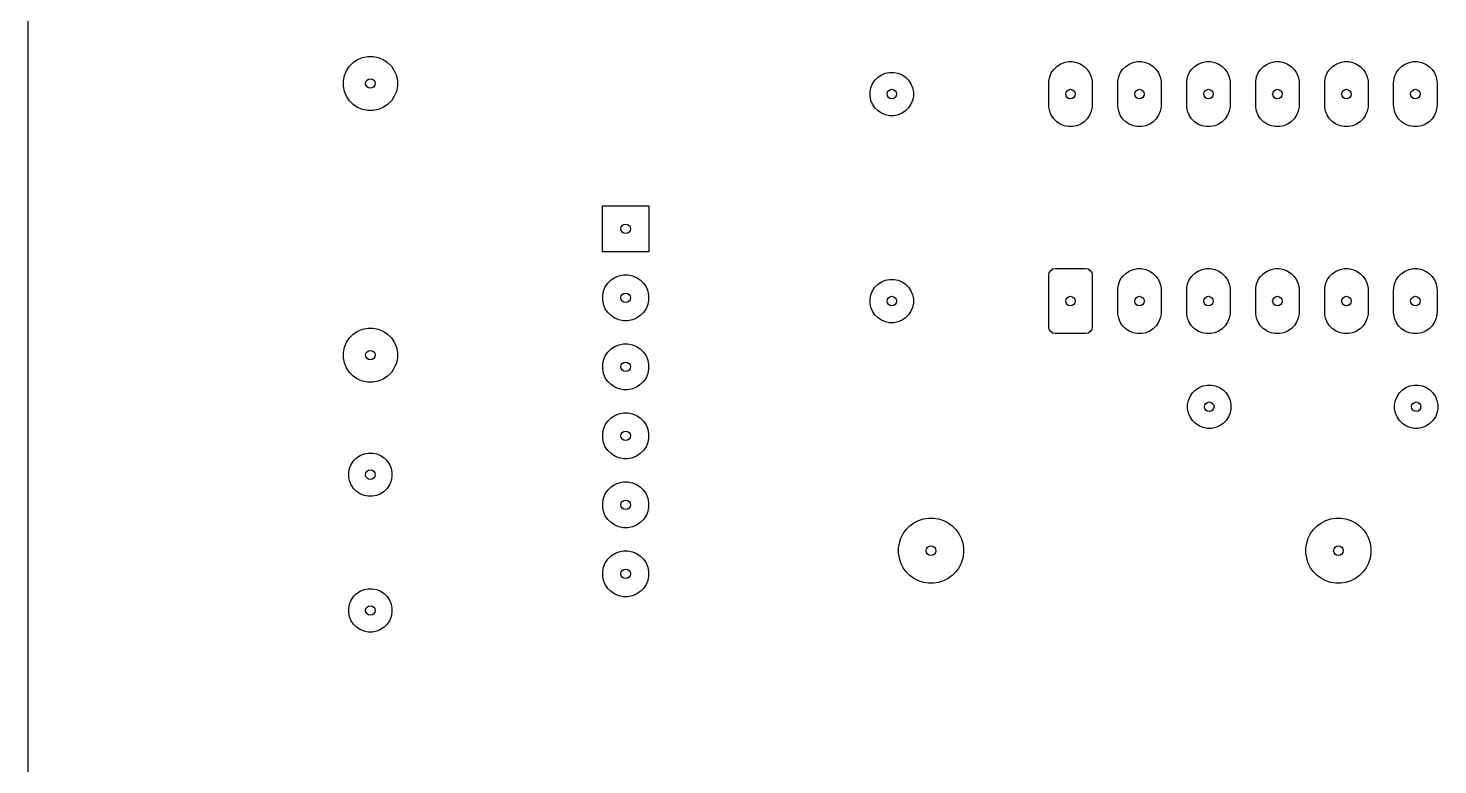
# Model space of a CAD drawing. Header units: millimetres. Extents: x 83 to 184, y -140 to -36.
# Drawn here: x 83 to 134.9, y -112.9 to -85.8 of the extents above; entities that cross this region are included whole.
import ezdxf

# ---------------------------------------------------------------- set-up
doc = ezdxf.new("R2010")
doc.units = ezdxf.units.MM
doc.layers.add('Edge.Cuts', color=254, linetype='CONTINUOUS', true_color=0xd0d2cd)
doc.layers.add('F.Cu', color=13, linetype='CONTINUOUS', true_color=0xc83434)

msp = doc.modelspace()

# ---------------------------------------------------------------- linework, layer by layer
at = {"layer": 'Edge.Cuts', "linetype": 'CONTINUOUS'}
msp.add_line((83, -136), (83, -40), dxfattribs=at)
at = {"layer": 'F.Cu', "linetype": 'CONTINUOUS'}
for p, q in [((94.718079, -87.328603), (94.82699, -87.165607)), ((94.82699, -87.165607), (94.965607, -87.02699)), ((94.965607, -87.02699), (95.128603, -86.918079)), ((95.128603, -86.918079), (95.309715, -86.84306)), ((95.309715, -86.84306), (95.501983, -86.804815)), ((95.501983, -86.804815), (95.698017, -86.804815)), ((95.698017, -86.804815), (95.890285, -86.84306)), ((95.890285, -86.84306), (96.071397, -86.918079)), ((96.071397, -86.918079), (96.234393, -87.02699)), ((96.234393, -87.02699), (96.37301, -87.165607)), ((96.37301, -87.165607), (96.481921, -87.328603)), ((120.761592, -87.282485), (120.872485, -87.171592)), ((120.872485, -87.171592), (121.002883, -87.084463)), ((121.002883, -87.084463), (121.147772, -87.024448)), ((121.147772, -87.024448), (121.301586, -86.993852)), ((121.301586, -86.993852), (121.458414, -86.993852)), ((121.458414, -86.993852), (121.612228, -87.024448)), ((121.612228, -87.024448), (121.757117, -87.084463)), ((121.757117, -87.084463), (121.887515, -87.171592)), ((121.887515, -87.171592), (121.998408, -87.282485)), ((123.301592, -87.282485), (123.412485, -87.171592)), ((123.412485, -87.171592), (123.542883, -87.084463)), ((123.542883, -87.084463), (123.687772, -87.024448)), ((123.687772, -87.024448), (123.841586, -86.993852)), ((123.841586, -86.993852), (123.998414, -86.993852)), ((123.998414, -86.993852), (124.152228, -87.024448)), ((124.152228, -87.024448), (124.297117, -87.084463)), ((124.297117, -87.084463), (124.427515, -87.171592)), ((124.427515, -87.171592), (124.538408, -87.282485)), ((125.841592, -87.282485), (125.952485, -87.171592)), ((125.952485, -87.171592), (126.082883, -87.084463)), ((126.082883, -87.084463), (126.227772, -87.024448)), ((126.227772, -87.024448), (126.381586, -86.993852)), ((126.381586, -86.993852), (126.538414, -86.993852)), ((126.538414, -86.993852), (126.692228, -87.024448)), ((126.692228, -87.024448), (126.837117, -87.084463)), ((126.837117, -87.084463), (126.967515, -87.171592)), ((126.967515, -87.171592), (127.078408, -87.282485)), ((128.381592, -87.282485), (128.492485, -87.171592)), ((128.492485, -87.171592), (128.622883, -87.084463)), ((128.622883, -87.084463), (128.767772, -87.024448)), ((128.767772, -87.024448), (128.921586, -86.993852)), ((128.921586, -86.993852), (129.078414, -86.993852)), ((129.078414, -86.993852), (129.232228, -87.024448)), ((129.232228, -87.024448), (129.377117, -87.084463)), ((129.377117, -87.084463), (129.507515, -87.171592)), ((129.507515, -87.171592), (129.618408, -87.282485)), ((130.921592, -87.282485), (131.032485, -87.171592)), ((131.032485, -87.171592), (131.162883, -87.084463)), ((131.162883, -87.084463), (131.307772, -87.024448)), ((131.307772, -87.024448), (131.461586, -86.993852)), ((131.461586, -86.993852), (131.618414, -86.993852)), ((131.618414, -86.993852), (131.772228, -87.024448)), ((131.772228, -87.024448), (131.917117, -87.084463)), ((131.917117, -87.084463), (132.047515, -87.171592)), ((132.047515, -87.171592), (132.158408, -87.282485)), ((133.461592, -87.282485), (133.572485, -87.171592)), ((133.572485, -87.171592), (133.702883, -87.084463)), ((133.702883, -87.084463), (133.847772, -87.024448)), ((133.847772, -87.024448), (134.001586, -86.993852)), ((134.001586, -86.993852), (134.158414, -86.993852)), ((134.158414, -86.993852), (134.312228, -87.024448)), ((134.312228, -87.024448), (134.457117, -87.084463)), ((134.457117, -87.084463), (134.587515, -87.171592)), ((134.587515, -87.171592), (134.698408, -87.282485)), ((94.604815, -87.701983), (94.64306, -87.509715)), ((94.604815, -87.898017), (94.604815, -87.701983)), ((94.64306, -87.509715), (94.718079, -87.328603)), ((96.481921, -87.328603), (96.55694, -87.509715)), ((96.55694, -87.509715), (96.595185, -87.701983)), ((96.595185, -87.701983), (96.595185, -87.898017)), ((114.094463, -87.812883), (114.181592, -87.682485)), ((114.181592, -87.682485), (114.292485, -87.571592)), ((114.292485, -87.571592), (114.422883, -87.484463)), ((114.422883, -87.484463), (114.567772, -87.424448)), ((114.567772, -87.424448), (114.721586, -87.393852)), ((114.721586, -87.393852), (114.878414, -87.393852)), ((114.878414, -87.393852), (115.032228, -87.424448)), ((115.032228, -87.424448), (115.177117, -87.484463)), ((115.177117, -87.484463), (115.307515, -87.571592)), ((115.307515, -87.571592), (115.418408, -87.682485)), ((115.418408, -87.682485), (115.505537, -87.812883)), ((120.58, -87.79), (120.583852, -87.711586)), ((120.583852, -87.711586), (120.614448, -87.557772)), ((120.614448, -87.557772), (120.674463, -87.412883)), ((120.674463, -87.412883), (120.761592, -87.282485)), ((121.998408, -87.282485), (122.085537, -87.412883)), ((122.085537, -87.412883), (122.145552, -87.557772)), ((122.145552, -87.557772), (122.176148, -87.711586)), ((122.176148, -87.711586), (122.18, -87.79)), ((123.12, -87.79), (123.123852, -87.711586)), ((123.123852, -87.711586), (123.154448, -87.557772)), ((123.154448, -87.557772), (123.214463, -87.412883)), ((123.214463, -87.412883), (123.301592, -87.282485)), ((124.538408, -87.282485), (124.625537, -87.412883)), ((124.625537, -87.412883), (124.685552, -87.557772)), ((124.685552, -87.557772), (124.716148, -87.711586)), ((124.716148, -87.711586), (124.72, -87.79)), ((125.66, -87.79), (125.663852, -87.711586)), ((125.663852, -87.711586), (125.694448, -87.557772)), ((125.694448, -87.557772), (125.754463, -87.412883)), ((125.754463, -87.412883), (125.841592, -87.282485)), ((127.078408, -87.282485), (127.165537, -87.412883)), ((127.165537, -87.412883), (127.225552, -87.557772)), ((127.225552, -87.557772), (127.256148, -87.711586)), ((127.256148, -87.711586), (127.26, -87.79)), ((128.2, -87.79), (128.203852, -87.711586)), ((128.203852, -87.711586), (128.234448, -87.557772)), ((128.234448, -87.557772), (128.294463, -87.412883)), ((128.294463, -87.412883), (128.381592, -87.282485)), ((129.618408, -87.282485), (129.705537, -87.412883)), ((129.705537, -87.412883), (129.765552, -87.557772)), ((129.765552, -87.557772), (129.796148, -87.711586)), ((129.796148, -87.711586), (129.8, -87.79)), ((130.74, -87.79), (130.743852, -87.711586)), ((130.743852, -87.711586), (130.774448, -87.557772)), ((130.774448, -87.557772), (130.834463, -87.412883)), ((130.834463, -87.412883), (130.921592, -87.282485)), ((132.158408, -87.282485), (132.245537, -87.412883)), ((132.245537, -87.412883), (132.305552, -87.557772)), ((132.305552, -87.557772), (132.336148, -87.711586)), ((132.336148, -87.711586), (132.34, -87.79)), ((133.28, -87.79), (133.283852, -87.711586)), ((133.283852, -87.711586), (133.314448, -87.557772)), ((133.314448, -87.557772), (133.374463, -87.412883)), ((133.374463, -87.412883), (133.461592, -87.282485)), ((134.698408, -87.282485), (134.785537, -87.412883)), ((134.785537, -87.412883), (134.845552, -87.557772)), ((134.845552, -87.557772), (134.876148, -87.711586)), ((134.876148, -87.711586), (134.88, -87.79)), ((94.64306, -88.090285), (94.604815, -87.898017)), ((94.718079, -88.271397), (94.64306, -88.090285)), ((96.55694, -88.090285), (96.481921, -88.271397)), ((96.595185, -87.898017), (96.55694, -88.090285)), ((114.003852, -88.111586), (114.034448, -87.957772)), ((114.003852, -88.268414), (114.003852, -88.111586)), ((114.034448, -87.957772), (114.094463, -87.812883)), ((115.505537, -87.812883), (115.565552, -87.957772)), ((115.565552, -87.957772), (115.596148, -88.111586)), ((115.596148, -88.111586), (115.596148, -88.268414)), ((120.58, -88.59), (120.58, -87.79)), ((122.18, -87.79), (122.18, -88.59)), ((123.12, -88.59), (123.12, -87.79)), ((124.72, -87.79), (124.72, -88.59)), ((125.66, -88.59), (125.66, -87.79)), ((127.26, -87.79), (127.26, -88.59)), ((128.2, -88.59), (128.2, -87.79)), ((129.8, -87.79), (129.8, -88.59)), ((130.74, -88.59), (130.74, -87.79)), ((132.34, -87.79), (132.34, -88.59)), ((133.28, -88.59), (133.28, -87.79)), ((134.88, -87.79), (134.88, -88.59)), ((94.82699, -88.434393), (94.718079, -88.271397)), ((94.965607, -88.57301), (94.82699, -88.434393)), ((95.128603, -88.681921), (94.965607, -88.57301)), ((95.309715, -88.75694), (95.128603, -88.681921)), ((95.501983, -88.795185), (95.309715, -88.75694)), ((95.890285, -88.75694), (95.698017, -88.795185)), ((96.071397, -88.681921), (95.890285, -88.75694)), ((96.234393, -88.57301), (96.071397, -88.681921)), ((96.37301, -88.434393), (96.234393, -88.57301)), ((96.481921, -88.271397), (96.37301, -88.434393)), ((114.034448, -88.422228), (114.003852, -88.268414)), ((114.094463, -88.567117), (114.034448, -88.422228)), ((114.181592, -88.697515), (114.094463, -88.567117)), ((114.292485, -88.808408), (114.181592, -88.697515)), ((115.418408, -88.697515), (115.307515, -88.808408)), ((115.505537, -88.567117), (115.418408, -88.697515)), ((115.565552, -88.422228), (115.505537, -88.567117)), ((115.596148, -88.268414), (115.565552, -88.422228)), ((120.583852, -88.668414), (120.58, -88.59)), ((120.614448, -88.822228), (120.583852, -88.668414)), ((122.176148, -88.668414), (122.145552, -88.822228)), ((122.18, -88.59), (122.176148, -88.668414)), ((123.123852, -88.668414), (123.12, -88.59)), ((123.154448, -88.822228), (123.123852, -88.668414)), ((124.716148, -88.668414), (124.685552, -88.822228)), ((124.72, -88.59), (124.716148, -88.668414)), ((125.663852, -88.668414), (125.66, -88.59)), ((125.694448, -88.822228), (125.663852, -88.668414)), ((127.256148, -88.668414), (127.225552, -88.822228)), ((127.26, -88.59), (127.256148, -88.668414)), ((128.203852, -88.668414), (128.2, -88.59)), ((128.234448, -88.822228), (128.203852, -88.668414)), ((129.796148, -88.668414), (129.765552, -88.822228)), ((129.8, -88.59), (129.796148, -88.668414)), ((130.743852, -88.668414), (130.74, -88.59)), ((130.774448, -88.822228), (130.743852, -88.668414)), ((132.336148, -88.668414), (132.305552, -88.822228)), ((132.34, -88.59), (132.336148, -88.668414)), ((133.283852, -88.668414), (133.28, -88.59)), ((133.314448, -88.822228), (133.283852, -88.668414)), ((134.876148, -88.668414), (134.845552, -88.822228)), ((134.88, -88.59), (134.876148, -88.668414)), ((95.698017, -88.795185), (95.501983, -88.795185)), ((114.422883, -88.895537), (114.292485, -88.808408)), ((114.567772, -88.955552), (114.422883, -88.895537)), ((114.721586, -88.986148), (114.567772, -88.955552)), ((114.878414, -88.986148), (114.721586, -88.986148)), ((115.032228, -88.955552), (114.878414, -88.986148)), ((115.177117, -88.895537), (115.032228, -88.955552)), ((115.307515, -88.808408), (115.177117, -88.895537)), ((120.674463, -88.967117), (120.614448, -88.822228)), ((120.761592, -89.097515), (120.674463, -88.967117)), ((120.872485, -89.208408), (120.761592, -89.097515)), ((121.002883, -89.295537), (120.872485, -89.208408)), ((121.887515, -89.208408), (121.757117, -89.295537)), ((121.998408, -89.097515), (121.887515, -89.208408)), ((122.085537, -88.967117), (121.998408, -89.097515)), ((122.145552, -88.822228), (122.085537, -88.967117)), ((123.214463, -88.967117), (123.154448, -88.822228)), ((123.301592, -89.097515), (123.214463, -88.967117)), ((123.412485, -89.208408), (123.301592, -89.097515)), ((123.542883, -89.295537), (123.412485, -89.208408)), ((124.427515, -89.208408), (124.297117, -89.295537)), ((124.538408, -89.097515), (124.427515, -89.208408)), ((124.625537, -88.967117), (124.538408, -89.097515)), ((124.685552, -88.822228), (124.625537, -88.967117)), ((125.754463, -88.967117), (125.694448, -88.822228)), ((125.841592, -89.097515), (125.754463, -88.967117)), ((125.952485, -89.208408), (125.841592, -89.097515)), ((126.082883, -89.295537), (125.952485, -89.208408)), ((126.967515, -89.208408), (126.837117, -89.295537)), ((127.078408, -89.097515), (126.967515, -89.208408)), ((127.165537, -88.967117), (127.078408, -89.097515)), ((127.225552, -88.822228), (127.165537, -88.967117)), ((128.294463, -88.967117), (128.234448, -88.822228)), ((128.381592, -89.097515), (128.294463, -88.967117)), ((128.492485, -89.208408), (128.381592, -89.097515)), ((128.622883, -89.295537), (128.492485, -89.208408)), ((129.507515, -89.208408), (129.377117, -89.295537)), ((129.618408, -89.097515), (129.507515, -89.208408)), ((129.705537, -88.967117), (129.618408, -89.097515)), ((129.765552, -88.822228), (129.705537, -88.967117)), ((130.834463, -88.967117), (130.774448, -88.822228)), ((130.921592, -89.097515), (130.834463, -88.967117)), ((131.032485, -89.208408), (130.921592, -89.097515)), ((131.162883, -89.295537), (131.032485, -89.208408)), ((132.047515, -89.208408), (131.917117, -89.295537)), ((132.158408, -89.097515), (132.047515, -89.208408)), ((132.245537, -88.967117), (132.158408, -89.097515)), ((132.305552, -88.822228), (132.245537, -88.967117)), ((133.374463, -88.967117), (133.314448, -88.822228)), ((133.461592, -89.097515), (133.374463, -88.967117)), ((133.572485, -89.208408), (133.461592, -89.097515)), ((133.702883, -89.295537), (133.572485, -89.208408)), ((134.587515, -89.208408), (134.457117, -89.295537)), ((134.698408, -89.097515), (134.587515, -89.208408)), ((134.785537, -88.967117), (134.698408, -89.097515)), ((134.845552, -88.822228), (134.785537, -88.967117)), ((121.147772, -89.355552), (121.002883, -89.295537)), ((121.301586, -89.386148), (121.147772, -89.355552)), ((121.458414, -89.386148), (121.301586, -89.386148)), ((121.612228, -89.355552), (121.458414, -89.386148)), ((121.757117, -89.295537), (121.612228, -89.355552)), ((123.687772, -89.355552), (123.542883, -89.295537)), ((123.841586, -89.386148), (123.687772, -89.355552)), ((123.998414, -89.386148), (123.841586, -89.386148)), ((124.152228, -89.355552), (123.998414, -89.386148)), ((124.297117, -89.295537), (124.152228, -89.355552)), ((126.227772, -89.355552), (126.082883, -89.295537)), ((126.381586, -89.386148), (126.227772, -89.355552)), ((126.538414, -89.386148), (126.381586, -89.386148)), ((126.692228, -89.355552), (126.538414, -89.386148)), ((126.837117, -89.295537), (126.692228, -89.355552)), ((128.767772, -89.355552), (128.622883, -89.295537)), ((128.921586, -89.386148), (128.767772, -89.355552)), ((129.078414, -89.386148), (128.921586, -89.386148)), ((129.232228, -89.355552), (129.078414, -89.386148)), ((129.377117, -89.295537), (129.232228, -89.355552)), ((131.307772, -89.355552), (131.162883, -89.295537)), ((131.461586, -89.386148), (131.307772, -89.355552)), ((131.618414, -89.386148), (131.461586, -89.386148)), ((131.772228, -89.355552), (131.618414, -89.386148)), ((131.917117, -89.295537), (131.772228, -89.355552)), ((133.847772, -89.355552), (133.702883, -89.295537)), ((134.001586, -89.386148), (133.847772, -89.355552)), ((134.158414, -89.386148), (134.001586, -89.386148)), ((134.312228, -89.355552), (134.158414, -89.386148)), ((134.457117, -89.295537), (134.312228, -89.355552)), ((104.15, -94), (104.15, -92.3)), ((104.15, -92.3), (105.85, -92.3)), ((105.85, -92.3), (105.85, -94)), ((105.85, -94), (104.15, -94)), ((104.460766, -95.032941), (104.599313, -94.940367)), ((104.599313, -94.940367), (104.753258, -94.876601)), ((104.753258, -94.876601), (104.916685, -94.844093)), ((104.916685, -94.844093), (105.083315, -94.844093)), ((105.083315, -94.844093), (105.246742, -94.876601)), ((105.246742, -94.876601), (105.400687, -94.940367)), ((105.400687, -94.940367), (105.539234, -95.032941)), ((120.58, -94.86), (120.59903, -94.764329)), ((120.58, -96.76), (120.58, -94.86)), ((120.59903, -94.764329), (120.653223, -94.683223)), ((120.653223, -94.683223), (120.734329, -94.62903)), ((120.734329, -94.62903), (120.83, -94.61)), ((120.83, -94.61), (121.93, -94.61)), ((121.93, -94.61), (122.025671, -94.62903)), ((122.025671, -94.62903), (122.106777, -94.683223)), ((122.106777, -94.683223), (122.16097, -94.764329)), ((122.16097, -94.764329), (122.18, -94.86)), ((122.18, -94.86), (122.18, -96.76)), ((123.214463, -95.032883), (123.301592, -94.902485)), ((123.301592, -94.902485), (123.412485, -94.791592)), ((123.412485, -94.791592), (123.542883, -94.704463)), ((123.542883, -94.704463), (123.687772, -94.644448)), ((123.687772, -94.644448), (123.841586, -94.613852)), ((123.841586, -94.613852), (123.998414, -94.613852)), ((123.998414, -94.613852), (124.152228, -94.644448)), ((124.152228, -94.644448), (124.297117, -94.704463)), ((124.297117, -94.704463), (124.427515, -94.791592)), ((124.427515, -94.791592), (124.538408, -94.902485)), ((124.538408, -94.902485), (124.625537, -95.032883)), ((125.754463, -95.032883), (125.841592, -94.902485)), ((125.841592, -94.902485), (125.952485, -94.791592)), ((125.952485, -94.791592), (126.082883, -94.704463)), ((126.082883, -94.704463), (126.227772, -94.644448)), ((126.227772, -94.644448), (126.381586, -94.613852)), ((126.381586, -94.613852), (126.538414, -94.613852)), ((126.538414, -94.613852), (126.692228, -94.644448)), ((126.692228, -94.644448), (126.837117, -94.704463)), ((126.837117, -94.704463), (126.967515, -94.791592)), ((126.967515, -94.791592), (127.078408, -94.902485)), ((127.078408, -94.902485), (127.165537, -95.032883)), ((128.294463, -95.032883), (128.381592, -94.902485)), ((128.381592, -94.902485), (128.492485, -94.791592)), ((128.492485, -94.791592), (128.622883, -94.704463)), ((128.622883, -94.704463), (128.767772, -94.644448)), ((128.767772, -94.644448), (128.921586, -94.613852)), ((128.921586, -94.613852), (129.078414, -94.613852)), ((129.078414, -94.613852), (129.232228, -94.644448)), ((129.232228, -94.644448), (129.377117, -94.704463)), ((129.377117, -94.704463), (129.507515, -94.791592)), ((129.507515, -94.791592), (129.618408, -94.902485)), ((129.618408, -94.902485), (129.705537, -95.032883)), ((130.834463, -95.032883), (130.921592, -94.902485)), ((130.921592, -94.902485), (131.032485, -94.791592)), ((131.032485, -94.791592), (131.162883, -94.704463)), ((131.162883, -94.704463), (131.307772, -94.644448)), ((131.307772, -94.644448), (131.461586, -94.613852)), ((131.461586, -94.613852), (131.618414, -94.613852)), ((131.618414, -94.613852), (131.772228, -94.644448)), ((131.772228, -94.644448), (131.917117, -94.704463)), ((131.917117, -94.704463), (132.047515, -94.791592)), ((132.047515, -94.791592), (132.158408, -94.902485)), ((132.158408, -94.902485), (132.245537, -95.032883)), ((133.374463, -95.032883), (133.461592, -94.902485)), ((133.461592, -94.902485), (133.572485, -94.791592)), ((133.572485, -94.791592), (133.702883, -94.704463)), ((133.702883, -94.704463), (133.847772, -94.644448)), ((133.847772, -94.644448), (134.001586, -94.613852)), ((134.001586, -94.613852), (134.158414, -94.613852)), ((134.158414, -94.613852), (134.312228, -94.644448)), ((134.312228, -94.644448), (134.457117, -94.704463)), ((134.457117, -94.704463), (134.587515, -94.791592)), ((134.587515, -94.791592), (134.698408, -94.902485)), ((134.698408, -94.902485), (134.785537, -95.032883)), ((104.154093, -95.606685), (104.186601, -95.443258)), ((104.186601, -95.443258), (104.250367, -95.289313)), ((104.250367, -95.289313), (104.342941, -95.150766)), ((104.342941, -95.150766), (104.460766, -95.032941)), ((105.539234, -95.032941), (105.657059, -95.150766)), ((105.657059, -95.150766), (105.749633, -95.289313)), ((105.749633, -95.289313), (105.813399, -95.443258)), ((105.813399, -95.443258), (105.845907, -95.606685)), ((114.034448, -95.577772), (114.094463, -95.432883)), ((114.094463, -95.432883), (114.181592, -95.302485)), ((114.181592, -95.302485), (114.292485, -95.191592)), ((114.292485, -95.191592), (114.422883, -95.104463)), ((114.422883, -95.104463), (114.567772, -95.044448)), ((114.567772, -95.044448), (114.721586, -95.013852)), ((114.721586, -95.013852), (114.878414, -95.013852)), ((114.878414, -95.013852), (115.032228, -95.044448)), ((115.032228, -95.044448), (115.177117, -95.104463)), ((115.177117, -95.104463), (115.307515, -95.191592)), ((115.307515, -95.191592), (115.418408, -95.302485)), ((115.418408, -95.302485), (115.505537, -95.432883)), ((115.505537, -95.432883), (115.565552, -95.577772)), ((123.12, -95.41), (123.123852, -95.331586)), ((123.12, -96.21), (123.12, -95.41)), ((123.123852, -95.331586), (123.154448, -95.177772)), ((123.154448, -95.177772), (123.214463, -95.032883)), ((124.625537, -95.032883), (124.685552, -95.177772)), ((124.685552, -95.177772), (124.716148, -95.331586)), ((124.716148, -95.331586), (124.72, -95.41)), ((124.72, -95.41), (124.72, -96.21)), ((125.66, -95.41), (125.663852, -95.331586)), ((125.66, -96.21), (125.66, -95.41)), ((125.663852, -95.331586), (125.694448, -95.177772)), ((125.694448, -95.177772), (125.754463, -95.032883)), ((127.165537, -95.032883), (127.225552, -95.177772)), ((127.225552, -95.177772), (127.256148, -95.331586)), ((127.256148, -95.331586), (127.26, -95.41)), ((127.26, -95.41), (127.26, -96.21)), ((128.2, -95.41), (128.203852, -95.331586)), ((128.2, -96.21), (128.2, -95.41)), ((128.203852, -95.331586), (128.234448, -95.177772)), ((128.234448, -95.177772), (128.294463, -95.032883)), ((129.705537, -95.032883), (129.765552, -95.177772)), ((129.765552, -95.177772), (129.796148, -95.331586)), ((129.796148, -95.331586), (129.8, -95.41)), ((129.8, -95.41), (129.8, -96.21)), ((130.74, -95.41), (130.743852, -95.331586)), ((130.74, -96.21), (130.74, -95.41)), ((130.743852, -95.331586), (130.774448, -95.177772)), ((130.774448, -95.177772), (130.834463, -95.032883)), ((132.245537, -95.032883), (132.305552, -95.177772)), ((132.305552, -95.177772), (132.336148, -95.331586)), ((132.336148, -95.331586), (132.34, -95.41)), ((132.34, -95.41), (132.34, -96.21)), ((133.28, -95.41), (133.283852, -95.331586)), ((133.28, -96.21), (133.28, -95.41)), ((133.283852, -95.331586), (133.314448, -95.177772)), ((133.314448, -95.177772), (133.374463, -95.032883)), ((134.785537, -95.032883), (134.845552, -95.177772)), ((134.845552, -95.177772), (134.876148, -95.331586)), ((134.876148, -95.331586), (134.88, -95.41)), ((134.88, -95.41), (134.88, -96.21)), ((104.154093, -95.773315), (104.154093, -95.606685)), ((104.186601, -95.936742), (104.154093, -95.773315)), ((104.250367, -96.090687), (104.186601, -95.936742)), ((105.813399, -95.936742), (105.749633, -96.090687)), ((105.845907, -95.773315), (105.813399, -95.936742)), ((105.845907, -95.606685), (105.845907, -95.773315)), ((114.003852, -95.731586), (114.034448, -95.577772)), ((114.003852, -95.888414), (114.003852, -95.731586)), ((114.034448, -96.042228), (114.003852, -95.888414)), ((115.565552, -95.577772), (115.596148, -95.731586)), ((115.596148, -95.888414), (115.565552, -96.042228)), ((115.596148, -95.731586), (115.596148, -95.888414)), ((104.342941, -96.229234), (104.250367, -96.090687)), ((104.460766, -96.347059), (104.342941, -96.229234)), ((104.599313, -96.439633), (104.460766, -96.347059)), ((104.753258, -96.503399), (104.599313, -96.439633)), ((104.916685, -96.535907), (104.753258, -96.503399)), ((105.083315, -96.535907), (104.916685, -96.535907)), ((105.246742, -96.503399), (105.083315, -96.535907)), ((105.400687, -96.439633), (105.246742, -96.503399)), ((105.539234, -96.347059), (105.400687, -96.439633)), ((105.657059, -96.229234), (105.539234, -96.347059)), ((105.749633, -96.090687), (105.657059, -96.229234)), ((114.094463, -96.187117), (114.034448, -96.042228)), ((114.181592, -96.317515), (114.094463, -96.187117)), ((114.292485, -96.428408), (114.181592, -96.317515)), ((114.422883, -96.515537), (114.292485, -96.428408)), ((114.567772, -96.575552), (114.422883, -96.515537)), ((115.177117, -96.515537), (115.032228, -96.575552)), ((115.307515, -96.428408), (115.177117, -96.515537)), ((115.418408, -96.317515), (115.307515, -96.428408)), ((115.505537, -96.187117), (115.418408, -96.317515)), ((115.565552, -96.042228), (115.505537, -96.187117)), ((123.123852, -96.288414), (123.12, -96.21)), ((123.154448, -96.442228), (123.123852, -96.288414)), ((123.214463, -96.587117), (123.154448, -96.442228)), ((124.685552, -96.442228), (124.625537, -96.587117)), ((124.716148, -96.288414), (124.685552, -96.442228)), ((124.72, -96.21), (124.716148, -96.288414)), ((125.663852, -96.288414), (125.66, -96.21)), ((125.694448, -96.442228), (125.663852, -96.288414)), ((125.754463, -96.587117), (125.694448, -96.442228)), ((127.225552, -96.442228), (127.165537, -96.587117)), ((127.256148, -96.288414), (127.225552, -96.442228)), ((127.26, -96.21), (127.256148, -96.288414)), ((128.203852, -96.288414), (128.2, -96.21)), ((128.234448, -96.442228), (128.203852, -96.288414)), ((128.294463, -96.587117), (128.234448, -96.442228)), ((129.765552, -96.442228), (129.705537, -96.587117)), ((129.796148, -96.288414), (129.765552, -96.442228)), ((129.8, -96.21), (129.796148, -96.288414)), ((130.743852, -96.288414), (130.74, -96.21)), ((130.774448, -96.442228), (130.743852, -96.288414)), ((130.834463, -96.587117), (130.774448, -96.442228)), ((132.305552, -96.442228), (132.245537, -96.587117)), ((132.336148, -96.288414), (132.305552, -96.442228)), ((132.34, -96.21), (132.336148, -96.288414)), ((133.283852, -96.288414), (133.28, -96.21)), ((133.314448, -96.442228), (133.283852, -96.288414)), ((133.374463, -96.587117), (133.314448, -96.442228)), ((134.845552, -96.442228), (134.785537, -96.587117)), ((134.876148, -96.288414), (134.845552, -96.442228)), ((134.88, -96.21), (134.876148, -96.288414)), ((94.82699, -97.165607), (94.965607, -97.02699)), ((94.965607, -97.02699), (95.128603, -96.918079)), ((95.128603, -96.918079), (95.309715, -96.84306)), ((95.309715, -96.84306), (95.501983, -96.804815)), ((95.501983, -96.804815), (95.698017, -96.804815)), ((95.698017, -96.804815), (95.890285, -96.84306)), ((95.890285, -96.84306), (96.071397, -96.918079)), ((96.071397, -96.918079), (96.234393, -97.02699)), ((96.234393, -97.02699), (96.37301, -97.165607)), ((114.721586, -96.606148), (114.567772, -96.575552)), ((114.878414, -96.606148), (114.721586, -96.606148)), ((115.032228, -96.575552), (114.878414, -96.606148)), ((120.59903, -96.855671), (120.58, -96.76)), ((120.653223, -96.936777), (120.59903, -96.855671)), ((120.734329, -96.99097), (120.653223, -96.936777)), ((120.83, -97.01), (120.734329, -96.99097)), ((121.93, -97.01), (120.83, -97.01)), ((122.025671, -96.99097), (121.93, -97.01)), ((122.106777, -96.936777), (122.025671, -96.99097)), ((122.16097, -96.855671), (122.106777, -96.936777)), ((122.18, -96.76), (122.16097, -96.855671)), ((123.301592, -96.717515), (123.214463, -96.587117)), ((123.412485, -96.828408), (123.301592, -96.717515)), ((123.542883, -96.915537), (123.412485, -96.828408)), ((123.687772, -96.975552), (123.542883, -96.915537)), ((123.841586, -97.006148), (123.687772, -96.975552)), ((123.998414, -97.006148), (123.841586, -97.006148)), ((124.152228, -96.975552), (123.998414, -97.006148)), ((124.297117, -96.915537), (124.152228, -96.975552)), ((124.427515, -96.828408), (124.297117, -96.915537)), ((124.538408, -96.717515), (124.427515, -96.828408)), ((124.625537, -96.587117), (124.538408, -96.717515)), ((125.841592, -96.717515), (125.754463, -96.587117)), ((125.952485, -96.828408), (125.841592, -96.717515)), ((126.082883, -96.915537), (125.952485, -96.828408)), ((126.227772, -96.975552), (126.082883, -96.915537)), ((126.381586, -97.006148), (126.227772, -96.975552)), ((126.538414, -97.006148), (126.381586, -97.006148)), ((126.692228, -96.975552), (126.538414, -97.006148)), ((126.837117, -96.915537), (126.692228, -96.975552)), ((126.967515, -96.828408), (126.837117, -96.915537)), ((127.078408, -96.717515), (126.967515, -96.828408)), ((127.165537, -96.587117), (127.078408, -96.717515)), ((128.381592, -96.717515), (128.294463, -96.587117)), ((128.492485, -96.828408), (128.381592, -96.717515)), ((128.622883, -96.915537), (128.492485, -96.828408)), ((128.767772, -96.975552), (128.622883, -96.915537)), ((128.921586, -97.006148), (128.767772, -96.975552)), ((129.078414, -97.006148), (128.921586, -97.006148)), ((129.232228, -96.975552), (129.078414, -97.006148)), ((129.377117, -96.915537), (129.232228, -96.975552)), ((129.507515, -96.828408), (129.377117, -96.915537)), ((129.618408, -96.717515), (129.507515, -96.828408)), ((129.705537, -96.587117), (129.618408, -96.717515)), ((130.921592, -96.717515), (130.834463, -96.587117)), ((131.032485, -96.828408), (130.921592, -96.717515)), ((131.162883, -96.915537), (131.032485, -96.828408)), ((131.307772, -96.975552), (131.162883, -96.915537)), ((131.461586, -97.006148), (131.307772, -96.975552)), ((131.618414, -97.006148), (131.461586, -97.006148)), ((131.772228, -96.975552), (131.618414, -97.006148)), ((131.917117, -96.915537), (131.772228, -96.975552)), ((132.047515, -96.828408), (131.917117, -96.915537)), ((132.158408, -96.717515), (132.047515, -96.828408)), ((132.245537, -96.587117), (132.158408, -96.717515)), ((133.461592, -96.717515), (133.374463, -96.587117)), ((133.572485, -96.828408), (133.461592, -96.717515)), ((133.702883, -96.915537), (133.572485, -96.828408)), ((133.847772, -96.975552), (133.702883, -96.915537)), ((134.001586, -97.006148), (133.847772, -96.975552)), ((134.158414, -97.006148), (134.001586, -97.006148)), ((134.312228, -96.975552), (134.158414, -97.006148)), ((134.457117, -96.915537), (134.312228, -96.975552)), ((134.587515, -96.828408), (134.457117, -96.915537)), ((134.698408, -96.717515), (134.587515, -96.828408)), ((134.785537, -96.587117), (134.698408, -96.717515)), ((94.604815, -97.701983), (94.64306, -97.509715)), ((94.64306, -97.509715), (94.718079, -97.328603)), ((94.718079, -97.328603), (94.82699, -97.165607)), ((96.37301, -97.165607), (96.481921, -97.328603)), ((96.481921, -97.328603), (96.55694, -97.509715)), ((96.55694, -97.509715), (96.595185, -97.701983)), ((104.342941, -97.690766), (104.460766, -97.572941)), ((104.460766, -97.572941), (104.599313, -97.480367)), ((104.599313, -97.480367), (104.753258, -97.416601)), ((104.753258, -97.416601), (104.916685, -97.384093)), ((104.916685, -97.384093), (105.083315, -97.384093)), ((105.083315, -97.384093), (105.246742, -97.416601)), ((105.246742, -97.416601), (105.400687, -97.480367)), ((105.400687, -97.480367), (105.539234, -97.572941)), ((105.539234, -97.572941), (105.657059, -97.690766)), ((94.604815, -97.898017), (94.604815, -97.701983)), ((94.64306, -98.090285), (94.604815, -97.898017)), ((94.718079, -98.271397), (94.64306, -98.090285)), ((96.55694, -98.090285), (96.481921, -98.271397)), ((96.595185, -97.898017), (96.55694, -98.090285)), ((96.595185, -97.701983), (96.595185, -97.898017)), ((104.154093, -98.146685), (104.186601, -97.983258)), ((104.186601, -97.983258), (104.250367, -97.829313)), ((104.250367, -97.829313), (104.342941, -97.690766)), ((105.657059, -97.690766), (105.749633, -97.829313)), ((105.749633, -97.829313), (105.813399, -97.983258)), ((105.813399, -97.983258), (105.845907, -98.146685)), ((94.82699, -98.434393), (94.718079, -98.271397)), ((94.965607, -98.57301), (94.82699, -98.434393)), ((95.128603, -98.681921), (94.965607, -98.57301)), ((96.234393, -98.57301), (96.071397, -98.681921)), ((96.37301, -98.434393), (96.234393, -98.57301)), ((96.481921, -98.271397), (96.37301, -98.434393)), ((104.154093, -98.313315), (104.154093, -98.146685)), ((104.186601, -98.476742), (104.154093, -98.313315)), ((104.250367, -98.630687), (104.186601, -98.476742)), ((105.813399, -98.476742), (105.749633, -98.630687)), ((105.845907, -98.313315), (105.813399, -98.476742)), ((105.845907, -98.146685), (105.845907, -98.313315)), ((95.309715, -98.75694), (95.128603, -98.681921)), ((95.501983, -98.795185), (95.309715, -98.75694)), ((95.698017, -98.795185), (95.501983, -98.795185)), ((95.890285, -98.75694), (95.698017, -98.795185)), ((96.071397, -98.681921), (95.890285, -98.75694)), ((104.342941, -98.769234), (104.250367, -98.630687)), ((104.460766, -98.887059), (104.342941, -98.769234)), ((104.599313, -98.979633), (104.460766, -98.887059)), ((104.753258, -99.043399), (104.599313, -98.979633)), ((104.916685, -99.075907), (104.753258, -99.043399)), ((105.083315, -99.075907), (104.916685, -99.075907)), ((105.246742, -99.043399), (105.083315, -99.075907)), ((105.400687, -98.979633), (105.246742, -99.043399)), ((105.539234, -98.887059), (105.400687, -98.979633)), ((105.657059, -98.769234), (105.539234, -98.887059)), ((105.749633, -98.630687), (105.657059, -98.769234)), ((125.871592, -99.192485), (125.982485, -99.081592)), ((125.982485, -99.081592), (126.112883, -98.994463)), ((126.112883, -98.994463), (126.257772, -98.934448)), ((126.257772, -98.934448), (126.411586, -98.903852)), ((126.411586, -98.903852), (126.568414, -98.903852)), ((126.568414, -98.903852), (126.722228, -98.934448)), ((126.722228, -98.934448), (126.867117, -98.994463)), ((126.867117, -98.994463), (126.997515, -99.081592)), ((126.997515, -99.081592), (127.108408, -99.192485)), ((133.491592, -99.192485), (133.602485, -99.081592)), ((133.602485, -99.081592), (133.732883, -98.994463)), ((133.732883, -98.994463), (133.877772, -98.934448)), ((133.877772, -98.934448), (134.031586, -98.903852)), ((134.031586, -98.903852), (134.188414, -98.903852)), ((134.188414, -98.903852), (134.342228, -98.934448)), ((134.342228, -98.934448), (134.487117, -98.994463)), ((134.487117, -98.994463), (134.617515, -99.081592)), ((134.617515, -99.081592), (134.728408, -99.192485)), ((125.693852, -99.621586), (125.724448, -99.467772)), ((125.693852, -99.778414), (125.693852, -99.621586)), ((125.724448, -99.467772), (125.784463, -99.322883)), ((125.784463, -99.322883), (125.871592, -99.192485)), ((127.108408, -99.192485), (127.195537, -99.322883)), ((127.195537, -99.322883), (127.255552, -99.467772)), ((127.255552, -99.467772), (127.286148, -99.621586)), ((127.286148, -99.621586), (127.286148, -99.778414)), ((133.313852, -99.621586), (133.344448, -99.467772)), ((133.313852, -99.778414), (133.313852, -99.621586)), ((133.344448, -99.467772), (133.404463, -99.322883)), ((133.404463, -99.322883), (133.491592, -99.192485)), ((134.728408, -99.192485), (134.815537, -99.322883)), ((134.815537, -99.322883), (134.875552, -99.467772)), ((134.875552, -99.467772), (134.906148, -99.621586)), ((134.906148, -99.621586), (134.906148, -99.778414)), ((104.342941, -100.230766), (104.460766, -100.112941)), ((104.460766, -100.112941), (104.599313, -100.020367)), ((104.599313, -100.020367), (104.753258, -99.956601)), ((104.753258, -99.956601), (104.916685, -99.924093)), ((104.916685, -99.924093), (105.083315, -99.924093)), ((105.083315, -99.924093), (105.246742, -99.956601)), ((105.246742, -99.956601), (105.400687, -100.020367)), ((105.400687, -100.020367), (105.539234, -100.112941)), ((105.539234, -100.112941), (105.657059, -100.230766)), ((125.724448, -99.932228), (125.693852, -99.778414)), ((125.784463, -100.077117), (125.724448, -99.932228)), ((125.871592, -100.207515), (125.784463, -100.077117)), ((127.195537, -100.077117), (127.108408, -100.207515)), ((127.255552, -99.932228), (127.195537, -100.077117)), ((127.286148, -99.778414), (127.255552, -99.932228)), ((133.344448, -99.932228), (133.313852, -99.778414)), ((133.404463, -100.077117), (133.344448, -99.932228)), ((133.491592, -100.207515), (133.404463, -100.077117)), ((134.815537, -100.077117), (134.728408, -100.207515)), ((134.875552, -99.932228), (134.815537, -100.077117)), ((134.906148, -99.778414), (134.875552, -99.932228)), ((104.154093, -100.686685), (104.186601, -100.523258)), ((104.154093, -100.853315), (104.154093, -100.686685)), ((104.186601, -100.523258), (104.250367, -100.369313)), ((104.250367, -100.369313), (104.342941, -100.230766)), ((105.657059, -100.230766), (105.749633, -100.369313)), ((105.749633, -100.369313), (105.813399, -100.523258)), ((105.813399, -100.523258), (105.845907, -100.686685)), ((105.845907, -100.686685), (105.845907, -100.853315)), ((125.982485, -100.318408), (125.871592, -100.207515)), ((126.112883, -100.405537), (125.982485, -100.318408)), ((126.257772, -100.465552), (126.112883, -100.405537)), ((126.411586, -100.496148), (126.257772, -100.465552)), ((126.568414, -100.496148), (126.411586, -100.496148)), ((126.722228, -100.465552), (126.568414, -100.496148)), ((126.867117, -100.405537), (126.722228, -100.465552)), ((126.997515, -100.318408), (126.867117, -100.405537)), ((127.108408, -100.207515), (126.997515, -100.318408)), ((133.602485, -100.318408), (133.491592, -100.207515)), ((133.732883, -100.405537), (133.602485, -100.318408)), ((133.877772, -100.465552), (133.732883, -100.405537)), ((134.031586, -100.496148), (133.877772, -100.465552)), ((134.188414, -100.496148), (134.031586, -100.496148)), ((134.342228, -100.465552), (134.188414, -100.496148)), ((134.487117, -100.405537), (134.342228, -100.465552)), ((134.617515, -100.318408), (134.487117, -100.405537)), ((134.728408, -100.207515), (134.617515, -100.318408)), ((104.186601, -101.016742), (104.154093, -100.853315)), ((104.250367, -101.170687), (104.186601, -101.016742)), ((104.342941, -101.309234), (104.250367, -101.170687)), ((105.749633, -101.170687), (105.657059, -101.309234)), ((105.813399, -101.016742), (105.749633, -101.170687)), ((105.845907, -100.853315), (105.813399, -101.016742)), ((94.894463, -101.822883), (94.981592, -101.692485)), ((94.981592, -101.692485), (95.092485, -101.581592)), ((95.092485, -101.581592), (95.222883, -101.494463)), ((95.222883, -101.494463), (95.367772, -101.434448)), ((95.367772, -101.434448), (95.521586, -101.403852)), ((95.521586, -101.403852), (95.678414, -101.403852)), ((95.678414, -101.403852), (95.832228, -101.434448)), ((95.832228, -101.434448), (95.977117, -101.494463)), ((95.977117, -101.494463), (96.107515, -101.581592)), ((96.107515, -101.581592), (96.218408, -101.692485)), ((96.218408, -101.692485), (96.305537, -101.822883)), ((104.460766, -101.427059), (104.342941, -101.309234)), ((104.599313, -101.519633), (104.460766, -101.427059)), ((104.753258, -101.583399), (104.599313, -101.519633)), ((104.916685, -101.615907), (104.753258, -101.583399)), ((105.083315, -101.615907), (104.916685, -101.615907)), ((105.246742, -101.583399), (105.083315, -101.615907)), ((105.400687, -101.519633), (105.246742, -101.583399)), ((105.539234, -101.427059), (105.400687, -101.519633)), ((105.657059, -101.309234), (105.539234, -101.427059)), ((94.803852, -102.121586), (94.834448, -101.967772)), ((94.803852, -102.278414), (94.803852, -102.121586)), ((94.834448, -101.967772), (94.894463, -101.822883)), ((96.305537, -101.822883), (96.365552, -101.967772)), ((96.365552, -101.967772), (96.396148, -102.121586)), ((96.396148, -102.121586), (96.396148, -102.278414)), ((94.834448, -102.432228), (94.803852, -102.278414)), ((94.894463, -102.577117), (94.834448, -102.432228)), ((94.981592, -102.707515), (94.894463, -102.577117)), ((95.092485, -102.818408), (94.981592, -102.707515)), ((96.218408, -102.707515), (96.107515, -102.818408)), ((96.305537, -102.577117), (96.218408, -102.707515)), ((96.365552, -102.432228), (96.305537, -102.577117)), ((96.396148, -102.278414), (96.365552, -102.432228)), ((104.250367, -102.909313), (104.342941, -102.770766)), ((104.342941, -102.770766), (104.460766, -102.652941)), ((104.460766, -102.652941), (104.599313, -102.560367)), ((104.599313, -102.560367), (104.753258, -102.496601)), ((104.753258, -102.496601), (104.916685, -102.464093)), ((104.916685, -102.464093), (105.083315, -102.464093)), ((105.083315, -102.464093), (105.246742, -102.496601)), ((105.246742, -102.496601), (105.400687, -102.560367)), ((105.400687, -102.560367), (105.539234, -102.652941)), ((105.539234, -102.652941), (105.657059, -102.770766)), ((105.657059, -102.770766), (105.749633, -102.909313)), ((95.222883, -102.905537), (95.092485, -102.818408)), ((95.367772, -102.965552), (95.222883, -102.905537)), ((95.521586, -102.996148), (95.367772, -102.965552)), ((95.678414, -102.996148), (95.521586, -102.996148)), ((95.832228, -102.965552), (95.678414, -102.996148)), ((95.977117, -102.905537), (95.832228, -102.965552)), ((96.107515, -102.818408), (95.977117, -102.905537)), ((104.154093, -103.226685), (104.186601, -103.063258)), ((104.154093, -103.393315), (104.154093, -103.226685)), ((104.186601, -103.063258), (104.250367, -102.909313)), ((105.749633, -102.909313), (105.813399, -103.063258)), ((105.813399, -103.063258), (105.845907, -103.226685)), ((105.845907, -103.226685), (105.845907, -103.393315)), ((104.186601, -103.556742), (104.154093, -103.393315)), ((104.250367, -103.710687), (104.186601, -103.556742)), ((104.342941, -103.849234), (104.250367, -103.710687)), ((105.749633, -103.710687), (105.657059, -103.849234)), ((105.813399, -103.556742), (105.749633, -103.710687)), ((105.845907, -103.393315), (105.813399, -103.556742)), ((115.964866, -103.833156), (116.150849, -103.803699)), ((116.150849, -103.803699), (116.339151, -103.803699)), ((116.339151, -103.803699), (116.525134, -103.833156)), ((130.964866, -103.833156), (131.150849, -103.803699)), ((131.150849, -103.803699), (131.339151, -103.803699)), ((131.339151, -103.803699), (131.525134, -103.833156)), ((104.460766, -103.967059), (104.342941, -103.849234)), ((104.599313, -104.059633), (104.460766, -103.967059)), ((104.753258, -104.123399), (104.599313, -104.059633)), ((104.916685, -104.155907), (104.753258, -104.123399)), ((105.083315, -104.155907), (104.916685, -104.155907)), ((105.246742, -104.123399), (105.083315, -104.155907)), ((105.400687, -104.059633), (105.246742, -104.123399)), ((105.539234, -103.967059), (105.400687, -104.059633)), ((105.657059, -103.849234), (105.539234, -103.967059)), ((115.221832, -104.373002), (115.332513, -104.220662)), ((115.332513, -104.220662), (115.465662, -104.087513)), ((115.465662, -104.087513), (115.618002, -103.976832)), ((115.618002, -103.976832), (115.78578, -103.891345)), ((115.78578, -103.891345), (115.964866, -103.833156)), ((116.525134, -103.833156), (116.70422, -103.891345)), ((116.70422, -103.891345), (116.871998, -103.976832)), ((116.871998, -103.976832), (117.024338, -104.087513)), ((117.024338, -104.087513), (117.157487, -104.220662)), ((117.157487, -104.220662), (117.268168, -104.373002)), ((130.221832, -104.373002), (130.332513, -104.220662)), ((130.332513, -104.220662), (130.465662, -104.087513)), ((130.465662, -104.087513), (130.618002, -103.976832)), ((130.618002, -103.976832), (130.78578, -103.891345)), ((130.78578, -103.891345), (130.964866, -103.833156)), ((131.525134, -103.833156), (131.70422, -103.891345)), ((131.70422, -103.891345), (131.871998, -103.976832)), ((131.871998, -103.976832), (132.024338, -104.087513)), ((132.024338, -104.087513), (132.157487, -104.220662)), ((132.157487, -104.220662), (132.268168, -104.373002)), ((115.048699, -104.905849), (115.078156, -104.719866)), ((115.078156, -104.719866), (115.136345, -104.54078)), ((115.136345, -104.54078), (115.221832, -104.373002)), ((117.268168, -104.373002), (117.353655, -104.54078)), ((117.353655, -104.54078), (117.411844, -104.719866)), ((117.411844, -104.719866), (117.441301, -104.905849)), ((130.048699, -104.905849), (130.078156, -104.719866)), ((130.078156, -104.719866), (130.136345, -104.54078)), ((130.136345, -104.54078), (130.221832, -104.373002)), ((132.268168, -104.373002), (132.353655, -104.54078)), ((132.353655, -104.54078), (132.411844, -104.719866)), ((132.411844, -104.719866), (132.441301, -104.905849)), ((104.250367, -105.449313), (104.342941, -105.310766)), ((104.342941, -105.310766), (104.460766, -105.192941)), ((104.460766, -105.192941), (104.599313, -105.100367)), ((104.599313, -105.100367), (104.753258, -105.036601)), ((104.753258, -105.036601), (104.916685, -105.004093)), ((104.916685, -105.004093), (105.083315, -105.004093)), ((105.083315, -105.004093), (105.246742, -105.036601)), ((105.246742, -105.036601), (105.400687, -105.100367)), ((105.400687, -105.100367), (105.539234, -105.192941)), ((105.539234, -105.192941), (105.657059, -105.310766)), ((105.657059, -105.310766), (105.749633, -105.449313)), ((115.048699, -105.094151), (115.048699, -104.905849)), ((115.078156, -105.280134), (115.048699, -105.094151)), ((115.136345, -105.45922), (115.078156, -105.280134)), ((117.411844, -105.280134), (117.353655, -105.45922)), ((117.441301, -105.094151), (117.411844, -105.280134)), ((117.441301, -104.905849), (117.441301, -105.094151)), ((130.048699, -105.094151), (130.048699, -104.905849)), ((130.078156, -105.280134), (130.048699, -105.094151)), ((130.136345, -105.45922), (130.078156, -105.280134)), ((132.411844, -105.280134), (132.353655, -105.45922)), ((132.441301, -105.094151), (132.411844, -105.280134)), ((132.441301, -104.905849), (132.441301, -105.094151)), ((104.154093, -105.766685), (104.186601, -105.603258)), ((104.154093, -105.933315), (104.154093, -105.766685)), ((104.186601, -105.603258), (104.250367, -105.449313)), ((105.749633, -105.449313), (105.813399, -105.603258)), ((105.813399, -105.603258), (105.845907, -105.766685)), ((105.845907, -105.766685), (105.845907, -105.933315)), ((115.221832, -105.626998), (115.136345, -105.45922)), ((115.332513, -105.779338), (115.221832, -105.626998)), ((115.465662, -105.912487), (115.332513, -105.779338)), ((117.157487, -105.779338), (117.024338, -105.912487)), ((117.268168, -105.626998), (117.157487, -105.779338)), ((117.353655, -105.45922), (117.268168, -105.626998)), ((130.221832, -105.626998), (130.136345, -105.45922)), ((130.332513, -105.779338), (130.221832, -105.626998)), ((130.465662, -105.912487), (130.332513, -105.779338)), ((132.157487, -105.779338), (132.024338, -105.912487)), ((132.268168, -105.626998), (132.157487, -105.779338)), ((132.353655, -105.45922), (132.268168, -105.626998)), ((95.367772, -106.434448), (95.521586, -106.403852)), ((95.521586, -106.403852), (95.678414, -106.403852)), ((95.678414, -106.403852), (95.832228, -106.434448)), ((104.186601, -106.096742), (104.154093, -105.933315)), ((104.250367, -106.250687), (104.186601, -106.096742)), ((104.342941, -106.389234), (104.250367, -106.250687)), ((104.460766, -106.507059), (104.342941, -106.389234)), ((105.657059, -106.389234), (105.539234, -106.507059)), ((105.749633, -106.250687), (105.657059, -106.389234)), ((105.813399, -106.096742), (105.749633, -106.250687)), ((105.845907, -105.933315), (105.813399, -106.096742)), ((115.618002, -106.023168), (115.465662, -105.912487)), ((115.78578, -106.108655), (115.618002, -106.023168)), ((115.964866, -106.166844), (115.78578, -106.108655)), ((116.150849, -106.196301), (115.964866, -106.166844)), ((116.339151, -106.196301), (116.150849, -106.196301)), ((116.525134, -106.166844), (116.339151, -106.196301)), ((116.70422, -106.108655), (116.525134, -106.166844)), ((116.871998, -106.023168), (116.70422, -106.108655)), ((117.024338, -105.912487), (116.871998, -106.023168)), ((130.618002, -106.023168), (130.465662, -105.912487)), ((130.78578, -106.108655), (130.618002, -106.023168)), ((130.964866, -106.166844), (130.78578, -106.108655)), ((131.150849, -106.196301), (130.964866, -106.166844)), ((131.339151, -106.196301), (131.150849, -106.196301)), ((131.525134, -106.166844), (131.339151, -106.196301)), ((131.70422, -106.108655), (131.525134, -106.166844)), ((131.871998, -106.023168), (131.70422, -106.108655)), ((132.024338, -105.912487), (131.871998, -106.023168)), ((94.834448, -106.967772), (94.894463, -106.822883)), ((94.894463, -106.822883), (94.981592, -106.692485)), ((94.981592, -106.692485), (95.092485, -106.581592)), ((95.092485, -106.581592), (95.222883, -106.494463)), ((95.222883, -106.494463), (95.367772, -106.434448)), ((95.832228, -106.434448), (95.977117, -106.494463)), ((95.977117, -106.494463), (96.107515, -106.581592)), ((96.107515, -106.581592), (96.218408, -106.692485)), ((96.218408, -106.692485), (96.305537, -106.822883)), ((96.305537, -106.822883), (96.365552, -106.967772)), ((104.599313, -106.599633), (104.460766, -106.507059)), ((104.753258, -106.663399), (104.599313, -106.599633)), ((104.916685, -106.695907), (104.753258, -106.663399)), ((105.083315, -106.695907), (104.916685, -106.695907)), ((105.246742, -106.663399), (105.083315, -106.695907)), ((105.400687, -106.599633), (105.246742, -106.663399)), ((105.539234, -106.507059), (105.400687, -106.599633)), ((94.803852, -107.121586), (94.834448, -106.967772)), ((94.803852, -107.278414), (94.803852, -107.121586)), ((94.834448, -107.432228), (94.803852, -107.278414)), ((94.894463, -107.577117), (94.834448, -107.432228)), ((96.365552, -107.432228), (96.305537, -107.577117)), ((96.365552, -106.967772), (96.396148, -107.121586)), ((96.396148, -107.278414), (96.365552, -107.432228)), ((96.396148, -107.121586), (96.396148, -107.278414)), ((94.981592, -107.707515), (94.894463, -107.577117)), ((95.092485, -107.818408), (94.981592, -107.707515)), ((95.222883, -107.905537), (95.092485, -107.818408)), ((95.367772, -107.965552), (95.222883, -107.905537)), ((95.977117, -107.905537), (95.832228, -107.965552)), ((96.107515, -107.818408), (95.977117, -107.905537)), ((96.218408, -107.707515), (96.107515, -107.818408)), ((96.305537, -107.577117), (96.218408, -107.707515)), ((95.521586, -107.996148), (95.367772, -107.965552)), ((95.678414, -107.996148), (95.521586, -107.996148)), ((95.832228, -107.965552), (95.678414, -107.996148))]:
    msp.add_line(p, q, dxfattribs=at)
at = {"layer": 'F.Cu'}
for centre in [(95.6, -87.8), (95.6, -87.8), (114.8, -88.19), (114.8, -88.19), (121.38, -88.19), (121.38, -88.19), (123.92, -88.19), (123.92, -88.19), (126.46, -88.19), (126.46, -88.19), (129, -88.19), (129, -88.19), (131.54, -88.19), (131.54, -88.19), (134.08, -88.19), (134.08, -88.19), (105, -93.15), (105, -93.15), (105, -95.69), (105, -95.69), (114.8, -95.81), (114.8, -95.81), (121.38, -95.81), (121.38, -95.81), (123.92, -95.81), (123.92, -95.81), (126.46, -95.81), (126.46, -95.81), (129, -95.81), (129, -95.81), (131.54, -95.81), (131.54, -95.81), (134.08, -95.81), (134.08, -95.81), (95.6, -97.8), (95.6, -97.8), (105, -98.23), (105, -98.23), (126.49, -99.7), (126.49, -99.7), (134.11, -99.7), (134.11, -99.7), (105, -100.77), (105, -100.77), (95.6, -102.2), (95.6, -102.2), (105, -103.31), (105, -103.31), (116.245, -105), (116.245, -105), (131.245, -105), (131.245, -105), (105, -105.85), (105, -105.85), (95.6, -107.2), (95.6, -107.2)]:
    msp.add_circle(centre, 0.175, dxfattribs=at)

doc.saveas('drawing.dxf')
